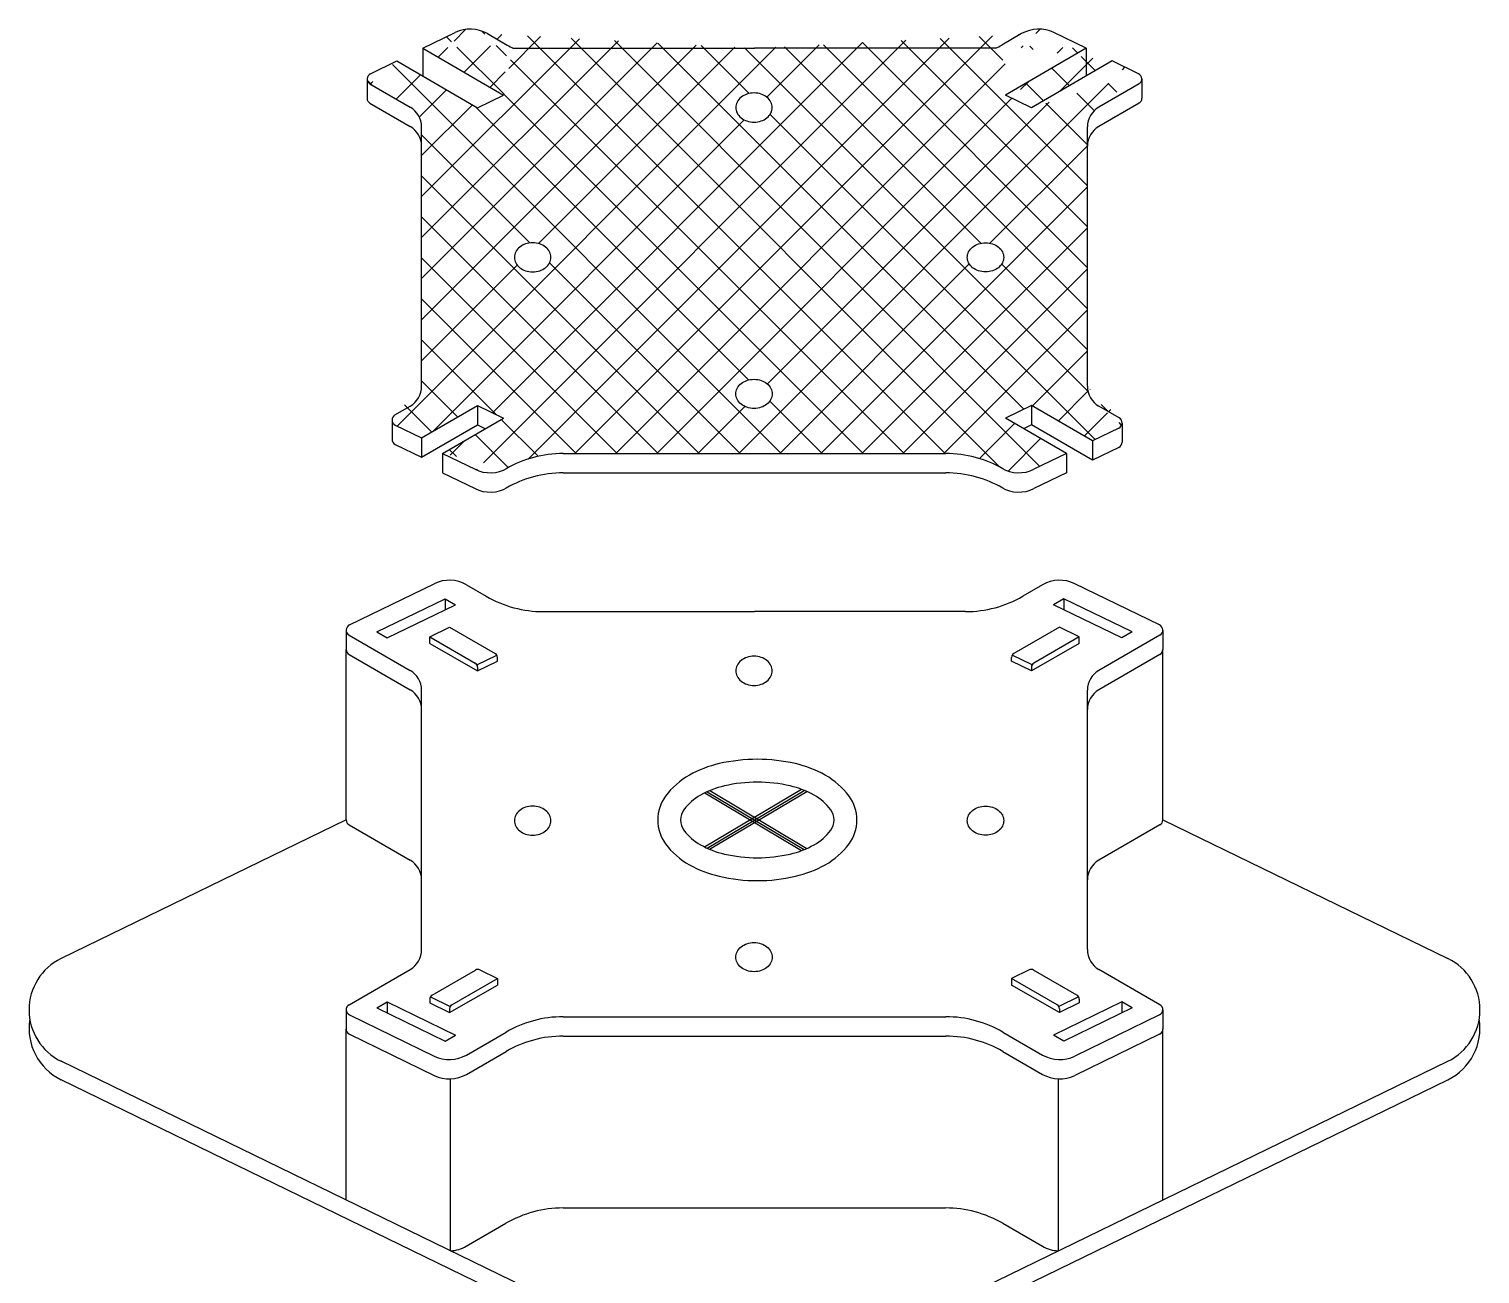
# Model space of a CAD drawing. Header units: millimetres. Extents: x 209 to 75467, y 6568 to 12199.
# Drawn here: x 62323.1 to 62603.3, y 10115.6 to 10356 of the extents above; entities that cross this region are included whole.
import ezdxf

# ---------------------------------------------------------------- set-up
doc = ezdxf.new("R2010")
doc.units = ezdxf.units.MM
doc.header["$MEASUREMENT"] = 0
doc.layers.add('LINE', color=3, linetype='CONTINUOUS')

msp = doc.modelspace()

# ---------------------------------------------------------------- hatches: boundary and pattern name
at = {"layer": 'LINE'}
h = msp.add_hatch(dxfattribs=at)
h.set_pattern_fill('ANSI37', color=8, scale=44.78241363840286, style=0)
h.set_pattern_definition([(45, (56938.53405343214, 9351.868054750246), (-3.958243545201949, 3.958243545201949), []), (135, (56938.53405343214, 9351.868054750246), (-3.95824354520195, -3.958243545201948), [])])
edge = h.paths.add_edge_path(flags=16)
edge.add_arc((62419.09056288943, 10311.8690062805), 2.269587736023823, 179.9999999959131, 207.3736278673565)
edge.add_arc((62419.69263624828, 10312.18073996907), 2.94757757520904, 207.3736278698832, 231.3401917444079)
edge.add_arc((62420.08381740595, 10312.66971641711), 3.573772963926048, 231.340191754199, 251.6663085111163)
edge.add_arc((62420.33872126423, 10313.43895685491), 4.384147462610501, 251.666308501879, 269.9999999990491)
edge.add_arc((62420.33872126408, 10313.43895685491), 4.38414746260969, 270.0000000009509, 288.333691498121)
edge.add_arc((62420.5936251222, 10312.66971641625), 3.573772963163437, 288.3336914955204, 308.6598082524505)
edge.add_arc((62420.98480627972, 10312.18073996907), 2.947577575207325, 308.6598082556141, 332.6263721301482)
edge.add_arc((62421.58687963857, 10311.8690062805), 2.269587736030941, 332.6263721326872, 360.000000004041)
edge.add_arc((62421.58687963794, 10311.86900628098), 2.269587736664107, 359.9999999920099, 387.3736278634315)
edge.add_arc((62420.98480628045, 10311.5572725924), 2.94757757462838, 27.3736278791514, 51.34019175368487)
edge.add_arc((62420.59362512134, 10311.06829614522), 3.573772963581745, 51.34019173514324, 71.66630849208256)
edge.add_arc((62420.33872126408, 10310.29905570672), 4.384147462612228, 71.6663085018865, 89.99999999904912)
edge.add_arc((62420.33872126423, 10310.29905570672), 4.384147462611509, 90.00000000095089, 108.3336914981135)
edge.add_arc((62420.08381740682, 10311.06829614437), 3.57377296434602, 108.3336915012808, 128.6598082582073)
edge.add_arc((62419.69263624755, 10311.55727259241), 2.947577574627521, 128.6598082463372, 152.62637212088)
edge.add_arc((62419.09056289007, 10311.86900628098), 2.269587736670621, 152.626372136653, 180.0000000079901)
edge = h.paths.add_edge_path(flags=16)
edge.add_arc((62461.85757974, 10285.52189733634), 2.269587736816902, 152.6263721207264, 179.9999999921476, ccw=False)
edge.add_arc((62462.45965309749, 10285.21016364912), 2.947577574161497, 128.6598082574033, 152.626372131917, ccw=False)
edge.add_arc((62462.85083425661, 10284.72118720036), 3.573772964350745, 108.3336915013823, 128.6598082582802, ccw=False)
edge.add_arc((62463.10573811401, 10283.95194676271), 4.384147462612228, 90.00000000095088, 108.33369149811361, ccw=False)
edge.add_arc((62463.10573811387, 10283.95194676266), 4.384147462656983, 71.66630850198322, 89.99999999914422, ccw=False)
edge.add_arc((62463.36064197129, 10284.72118720036), 3.57377296434602, 51.340191741792694, 71.66630849871922, ccw=False)
edge.add_arc((62463.75182313041, 10285.21016364915), 2.947577574133509, 27.37362786761662, 51.34019174217701, ccw=False)
edge.add_arc((62464.35389648788, 10285.52189733631), 2.269587736824773, 8.632980552647496e-09, 27.373627880051288, ccw=False)
edge.add_arc((62464.35389648788, 10285.52189733699), 2.269587736824178, 332.6263721199487, 359.99999999136696, ccw=False)
edge.add_arc((62463.7518231304, 10285.83363102415), 2.947577574139982, 308.65980825788927, 332.6263721324171, ccw=False)
edge.add_arc((62463.36064197215, 10286.3226074731), 3.573772963923207, 288.33369148890205, 308.6598082458375, ccw=False)
edge.add_arc((62463.10573811387, 10287.09184791095), 4.384147462657684, 270.00000000085583, 288.33369149801683, ccw=False)
edge.add_arc((62463.10573811401, 10287.09184791091), 4.384147462611509, 251.6663085018865, 269.9999999990491, ccw=False)
edge.add_arc((62462.85083425574, 10286.3226074731), 3.573772963925178, 231.3401917541808, 251.6663085111071, ccw=False)
edge.add_arc((62462.45965309749, 10285.83363102419), 2.947577574161916, 207.373627868083, 231.3401917426188, ccw=False)
edge.add_arc((62461.85757974001, 10285.52189733696), 2.269587736824314, 180.0000000078983, 207.3736278792299, ccw=False)
edge = h.paths.add_edge_path(flags=16)
edge.add_arc((62509.05514236331, 10311.86900628113), 2.269587736176618, 332.62637211680135, 359.9999999882444, ccw=False)
edge.add_arc((62508.45306900445, 10312.18073996835), 2.947577574742156, 308.65980826665816, 332.6263721411852, ccw=False)
edge.add_arc((62508.06188784693, 10312.66971641711), 3.573772963926048, 288.3336914888837, 308.65980824580106, ccw=False)
edge.add_arc((62507.80698398866, 10313.43895685491), 4.384147462610501, 270.00000000095093, 288.33369149812097, ccw=False)
edge.add_arc((62507.8069839888, 10313.43895685491), 4.38414746260969, 251.666308501879, 269.9999999990491, ccw=False)
edge.add_arc((62507.55208013053, 10312.66971641711), 3.573772963925178, 231.3401917541808, 251.6663085111071, ccw=False)
edge.add_arc((62507.16089897302, 10312.18073996835), 2.94757757474172, 207.3736278588148, 231.3401917333419, ccw=False)
edge.add_arc((62506.55882561416, 10311.86900628113), 2.269587736183797, 180.0000000118015, 207.373627883155, ccw=False)
edge.add_arc((62506.5588256148, 10311.86900628035), 2.269587736816902, 152.6263721207264, 179.9999999921476, ccw=False)
edge.add_arc((62507.16089897228, 10311.55727259313), 2.947577574161497, 128.6598082573812, 152.626372131917, ccw=False)
edge.add_arc((62507.5520801314, 10311.06829614437), 3.573772964343359, 108.33369150128999, 128.6598082582255, ccw=False)
edge.add_arc((62507.8069839888, 10310.29905570672), 4.384147462612228, 90.00000000095088, 108.33369149811361, ccw=False)
edge.add_arc((62507.80698398866, 10310.29905570672), 4.384147462611509, 71.66630850188648, 89.99999999904912, ccw=False)
edge.add_arc((62508.06188784607, 10311.06829614437), 3.57377296434602, 51.340191741792694, 71.66630849871922, ccw=False)
edge.add_arc((62508.45306900518, 10311.55727259313), 2.947577574161916, 27.373627868083076, 51.3401917426188, ccw=False)
edge.add_arc((62509.05514236266, 10311.86900628035), 2.269587736823477, 7.85240672485088e-09, 27.373627879189087, ccw=False)
edge = h.paths.add_edge_path(flags=16)
edge.add_arc((62461.85757973613, 10340.79236240113), 2.269587736664107, 179.9999999920098, 207.3736278634314)
edge.add_arc((62462.45965309361, 10341.1040960897), 2.94757757462838, 207.3736278791514, 231.3401917536849)
edge.add_arc((62462.85083425273, 10341.59307253689), 3.573772963584586, 231.3401917351797, 251.6663084920917)
edge.add_arc((62463.10573810998, 10342.36231297539), 4.384147462610501, 251.666308501879, 269.9999999990491)
edge.add_arc((62463.10573810984, 10342.36231297539), 4.384147462611509, 270.0000000009509, 288.333691498121)
edge.add_arc((62463.36064196724, 10341.59307253774), 3.573772964344294, 288.3336915012899, 308.6598082582073)
edge.add_arc((62463.75182312651, 10341.1040960897), 2.947577574627521, 308.6598082463372, 332.62637212088)
edge.add_arc((62464.353896484, 10340.79236240113), 2.269587736664996, 332.6263721365278, 360.0000000079442)
edge.add_arc((62464.35389648463, 10340.79236240161), 2.269587736031099, 359.999999995959, 387.3736278673128)
edge.add_arc((62463.75182312579, 10340.48062871303), 2.947577575203415, 27.37362786997958, 51.34019174451838)
edge.add_arc((62463.36064196811, 10339.991652265), 3.573772963923207, 51.34019175416254, 71.66630851109794)
edge.add_arc((62463.10573810984, 10339.22241182719), 4.384147462610501, 71.66630850187903, 89.99999999904912)
edge.add_arc((62463.10573810998, 10339.22241182719), 4.384147462611509, 90.00000000095089, 108.333691498121)
edge.add_arc((62462.85083425186, 10339.99165226585), 3.573772963163437, 108.3336914955204, 128.6598082524505)
edge.add_arc((62462.45965309434, 10340.48062871304), 2.94757757520278, 128.6598082555037, 152.6263721300518)
edge.add_arc((62461.85757973549, 10340.79236240161), 2.269587736030941, 152.6263721326872, 180.000000004041)
edge = h.paths.add_edge_path()
edge.add_line((62416.51430369169, 10352.22645452854), (62463.19073890492, 10352.22645452854))
edge.add_line((62411.60399250624, 10355.06142401341), (62415.44304024335, 10352.84494876911))
edge.add_line((62399.11484016571, 10352.22645452854), (62405.39754256017, 10355.28174922385))
edge.add_arc((62408.29329264071, 10349.32712363812), 6.621399730820996, 60.00000000144248, 115.9337766498471)
edge.add_line((62399.11484016571, 10352.22645452854), (62414.73210530479, 10343.20982229666))
edge.add_arc((62426.47870646138, 10371.95928335394), 22.07133243606999, 240.0000000014425, 243.3863986230467)
edge.add_line((62509.7900956745, 10352.22645452854), (62463.19073890087, 10352.22645452854))
edge.add_arc((62518.08818518122, 10349.32712363718), 6.621399730820996, 64.06622335015292, 119.9999999985575)
edge.add_line((62514.77748531599, 10355.06142401248), (62510.93843757889, 10352.84494876818))
edge.add_line((62527.26663765435, 10352.22645452854), (62520.98393526177, 10355.28174922292))
edge.add_line((62527.26663765435, 10352.22645452854), (62511.64937251527, 10343.20982229666))
edge.add_line((62516.67116509781, 10340.76771135895), (62511.64937251527, 10343.20982229666))
edge.add_arc((62499.90277136087, 10371.95928335332), 22.07133243606999, 296.6136013830121, 299.9999999985575)
edge.add_line((62532.28843023691, 10349.78434359083), (62516.67116509781, 10340.76771135895))
edge.add_line((62537.38303872105, 10347.30682208842), (62532.28843023691, 10349.78434359083))
edge.add_line((62537.45219701871, 10345.35866776158), (62529.68137045112, 10340.87217895084))
edge.add_arc((62536.90041370783, 10346.31438449075), 1.103566621803499, 299.9999999985575, 424.0662233501529)
edge.add_arc((62531.88850369491, 10337.04931203387), 4.414266487213997, 119.9999999985575, 180)
edge.add_line((62527.47423720763, 10286.98013608611), (62527.47423720763, 10337.04931203387))
edge.add_line((62533.62933010019, 10280.87791360312), (62529.68137045112, 10283.15726916914))
edge.add_arc((62531.88850369491, 10286.98013608611), 4.414266487213997, 180, 240.0000000014425)
edge.add_arc((62533.07754678901, 10279.92219687365), 1.103566621803499, 295.9337766498471, 420.0000000014425)
edge.add_line((62533.5601717957, 10278.92975927628), (62528.46556331124, 10276.45223777356))
edge.add_line((62528.46556331124, 10276.45223777356), (62516.67116509441, 10283.26173675917))
edge.add_line((62516.67116509441, 10283.26173675917), (62511.64937251185, 10280.81962582146))
edge.add_line((62523.44377073056, 10274.01012683492), (62511.64937251185, 10280.81962582146))
edge.add_line((62523.44377072901, 10274.01012683585), (62517.16106833611, 10270.95483214147))
edge.add_arc((62514.26531825587, 10276.90945772752), 6.621399730820996, 240.0000000014425, 295.9337766498471)
edge.add_arc((62500.13031151269, 10251.93879439886), 22.07133243606999, 60.00000000144248, 90)
edge.add_line((62426.25116631079, 10274.01012683492), (62500.13031151269, 10274.01012683492))
edge.add_arc((62426.25116631079, 10251.93879439886), 22.07133243606999, 90, 119.9999999985575)
edge.add_arc((62412.11615956078, 10276.90945772752), 6.621399730820996, 244.0662233501529, 299.9999999985575)
edge.add_line((62402.93770708951, 10274.01012683492), (62409.22040948055, 10270.95483214147))
edge.add_line((62402.93770708951, 10274.01012683492), (62414.73210530821, 10280.81962582146))
edge.add_line((62409.71031272598, 10283.26173675917), (62414.73210530821, 10280.81962582146))
edge.add_line((62398.90724061616, 10277.02458016841), (62409.71031272598, 10283.26173675917))
edge.add_line((62393.81263212983, 10279.50210167175), (62398.90724061616, 10277.02458016841))
edge.add_line((62393.74347383219, 10281.45025599859), (62396.70010737237, 10283.15726916914))
edge.add_arc((62394.49297412888, 10286.98013608611), 4.414266487213924, 299.9999999985575, 360)
edge.add_arc((62394.29525714305, 10280.49453926943), 1.103566621803499, 119.9999999985575, 244.0662233501529)
edge.add_line((62398.90724061616, 10286.98013608611), (62398.90724061616, 10337.04931203387))
edge.add_arc((62394.49297412888, 10337.04931203387), 4.414266487213997, 0, 60.00000000144248)
edge.add_line((62388.92928080323, 10345.35866776251), (62396.70010737237, 10340.87217895084))
edge.add_line((62388.99843910088, 10347.30682208935), (62394.09304758348, 10349.78434359083))
edge.add_arc((62389.48106411441, 10346.31438449168), 1.103566621803499, 115.9337766498471, 240.0000000014425)
edge.add_line((62394.09304758348, 10349.78434359083), (62409.71031272256, 10340.76771135895))
edge.add_line((62409.71031272256, 10340.76771135895), (62414.73210530479, 10343.20982229666))

# ---------------------------------------------------------------- linework, layer by layer
at = {"layer": 'LINE', "color": 7}
for p, q in [((62399.11484016571, 10352.22645452854), (62405.39754256017, 10355.28174922385)), ((62411.60399250624, 10355.06142401341), (62415.44304024335, 10352.84494876911)), ((62514.77748531599, 10355.06142401248), (62510.93843757889, 10352.84494876818)), ((62527.26663765435, 10352.22645452854), (62520.98393526177, 10355.28174922292)), ((62399.11484016571, 10352.22645452854), (62399.11484016571, 10346.88501029169)), ((62399.11484016571, 10352.22645452854), (62414.73210530479, 10343.20982229666)), ((62509.7900956745, 10352.22645452854), (62463.19073890087, 10352.22645452854)), ((62527.26663765435, 10352.22645452854), (62511.64937251527, 10343.20982229666)), ((62527.26663765435, 10352.22645452854), (62527.26663765435, 10346.88501029169)), ((62388.99843910088, 10347.30682208935), (62394.09304758348, 10349.78434359083)), ((62394.09304758348, 10349.78434359083), (62409.71031272256, 10340.76771135895)), ((62532.28843023691, 10349.78434359083), (62516.67116509781, 10340.76771135895)), ((62537.38303872105, 10347.30682208842), (62532.28843023691, 10349.78434359083)), ((62388.37749749236, 10346.31438449168), (62388.37749749236, 10342.58029773508)), ((62538.00398032957, 10346.31438449075), (62538.00398032957, 10342.58029773415)), ((62388.92928080323, 10345.35866776251), (62396.70010737237, 10340.87217895084)), ((62409.71031272256, 10340.76771135895), (62414.73210530479, 10343.20982229666)), ((62516.67116509781, 10340.76771135895), (62511.64937251527, 10343.20982229666)), ((62537.45219701871, 10345.35866776158), (62529.68137045112, 10340.87217895084)), ((62388.92928080323, 10341.62458100592), (62396.70010737237, 10337.13809219456)), ((62388.92928080323, 10341.62458100592), (62396.70010737237, 10337.13809219456)), ((62537.45219701871, 10341.62458100499), (62529.68137045112, 10337.13809219456)), ((62537.45219701871, 10341.62458100499), (62529.68137045112, 10337.13809219456)), ((62398.90724061616, 10286.98013608611), (62398.90724061616, 10337.04931203387)), ((62398.90724061616, 10286.98013608611), (62398.90724061616, 10337.04931203387)), ((62527.47423720763, 10286.98013608611), (62527.47423720763, 10337.04931203387)), ((62527.47423720763, 10286.98013608611), (62527.47423720763, 10337.04931203387)), ((62398.90724061616, 10286.98013608611), (62398.90724061616, 10333.31522527759)), ((62527.47423720763, 10286.98013608611), (62527.47423720763, 10333.31522527759)), ((62393.74347383219, 10281.45025599859), (62396.70010737237, 10283.15726916914)), ((62398.90724061616, 10277.02458016841), (62409.71031272598, 10283.26173675917)), ((62409.71031272598, 10283.26173675917), (62409.71031272598, 10279.52765000257)), ((62409.71031272598, 10283.26173675917), (62414.73210530821, 10280.81962582146)), ((62516.67116509441, 10283.26173675917), (62511.64937251185, 10280.81962582146)), ((62516.67116509441, 10283.26173675917), (62516.67116509441, 10279.52765000257)), ((62528.46556331124, 10276.45223777356), (62516.67116509441, 10283.26173675917)), ((62533.62933010019, 10280.87791360312), (62529.68137045112, 10283.15726916914)), ((62393.19238522586, 10280.4553879849), (62393.19238522586, 10276.72130122861)), ((62393.81263212983, 10279.50210167175), (62398.90724061616, 10277.02458016841)), ((62398.90724061616, 10273.29049341182), (62409.71031272598, 10279.52765000257)), ((62402.93770708951, 10274.01012683492), (62414.73210530821, 10280.81962582146)), ((62409.71031272598, 10279.52765000257), (62411.22148002715, 10278.79276537044)), ((62523.44377073056, 10274.01012683492), (62511.64937251185, 10280.81962582146)), ((62516.67116509441, 10279.52765000257), (62515.15999779291, 10278.79276537044)), ((62528.4655633128, 10272.71815101634), (62516.67116509441, 10279.52765000257)), ((62533.5601717957, 10278.92975927628), (62528.46556331124, 10276.45223777356)), ((62534.1804187065, 10279.88304558942), (62534.1804187065, 10276.14895883283)), ((62393.81263212983, 10275.76801491547), (62398.90724061616, 10273.29049341182)), ((62398.90724061616, 10277.02458016841), (62398.90724061616, 10273.29049341182)), ((62528.4655633128, 10276.45223777263), (62528.4655633128, 10272.71815101634)), ((62402.93770708951, 10274.01012683492), (62402.93770708951, 10270.27604007832)), ((62402.93770708951, 10274.01012683492), (62409.22040948055, 10270.95483214147)), ((62426.25116631079, 10274.01012683492), (62500.13031151269, 10274.01012683492)), ((62523.44377072901, 10274.01012683585), (62517.16106833611, 10270.95483214147)), ((62523.44377073056, 10274.01012683492), (62523.44377073056, 10270.27604007832)), ((62533.5601717957, 10275.19567251969), (62528.4655633128, 10272.7181510179)), ((62402.93770708951, 10270.27604007832), (62409.22040948055, 10267.22074538519)), ((62426.25116631079, 10270.27604007832), (62500.13031151269, 10270.27604007832)), ((62426.25116631079, 10270.27604007832), (62500.13031151269, 10270.27604007832)), ((62523.44377073056, 10270.27604008019), (62517.16106833611, 10267.22074538519))]:
    msp.add_line(p, q, dxfattribs=at)
at = {"layer": 'LINE', "color": 8}
for p, q in [((62384.94803203332, 10240.90395272293), (62401.34713549291, 10248.87887985743)), ((62407.55358543868, 10248.65855464699), (62411.39263317578, 10246.44207940269)), ((62518.8278923848, 10248.65855464699), (62514.9888446477, 10246.44207940269)), ((62541.43344579016, 10240.90395272293), (62525.03434233057, 10248.87887985743)), ((62390.22575846098, 10239.55739282028), (62403.42732092335, 10245.97734735987)), ((62392.24332606792, 10238.39254961957), (62405.4448885303, 10244.81250415916)), ((62403.42732092335, 10245.97734735987), (62403.42732092335, 10243.83135572653)), ((62403.42732092335, 10245.97734735987), (62405.4448885303, 10244.81250415916)), ((62522.95415689673, 10245.97734735987), (62520.93658928976, 10244.81250415916)), ((62534.13815175214, 10238.39254961957), (62520.93658928976, 10244.81250415916)), ((62522.95415689673, 10245.97734735987), (62522.95415689673, 10243.83135572653)), ((62536.1557193591, 10239.55739282028), (62522.95415689673, 10245.97734735987)), ((62422.42829939381, 10243.48508155147), (62463.19073890492, 10243.48508155147)), ((62503.95317841166, 10243.48508155147), (62463.19073890087, 10243.48508155147)), ((62384.32709042511, 10239.91151512526), (62384.32709042511, 10236.17742836866)), ((62390.22575846098, 10239.55739282028), (62392.24332606792, 10238.39254961957)), ((62400.48068969634, 10238.61878324598), (62404.31438837417, 10240.48312099389)), ((62404.31438837417, 10240.48312099389), (62413.10258475163, 10235.40925344967)), ((62522.06708944589, 10240.48312099389), (62513.27889306874, 10235.40925344967)), ((62525.90078812372, 10238.61878324598), (62522.06708944589, 10240.48312099389)), ((62536.1557193591, 10239.55739282028), (62534.13815175214, 10238.39254961957)), ((62542.05438739869, 10239.91151512526), (62542.05438739869, 10236.17742836866)), ((62384.87887373597, 10238.95579839609), (62396.70010737237, 10232.13080597377)), ((62400.48068969634, 10237.35506372017), (62400.48068969634, 10238.61878324598)), ((62400.48068969634, 10238.61878324598), (62409.2688860738, 10233.54491570176)), ((62400.48068969634, 10237.35506372017), (62409.71031272256, 10232.02633838157)), ((62525.90078812372, 10237.35506372017), (62516.67116509781, 10232.02633838157)), ((62525.90078812372, 10238.61878324598), (62517.11259174626, 10233.54491570176)), ((62525.90078812372, 10237.35506372017), (62525.90078812372, 10238.61878324598)), ((62541.50260408781, 10238.95579839609), (62529.68137045112, 10232.13080597377)), ((62384.32709042511, 10203.21947455176), (62384.32709042511, 10236.17742836866)), ((62384.87887373597, 10235.2217116395), (62396.70010737237, 10228.39671921748)), ((62384.87887373597, 10235.2217116395), (62396.70010737237, 10228.39671921748)), ((62409.58713008712, 10233.23015386785), (62413.42082876463, 10235.09449161576)), ((62409.71031272256, 10232.02633838157), (62413.54401140008, 10233.89067612948)), ((62413.54401140008, 10233.89067612948), (62413.54401140008, 10234.64468006622)), ((62512.83746641998, 10233.89067612948), (62512.83746641998, 10234.64468006622)), ((62516.67116509781, 10232.02633838157), (62512.83746641998, 10233.89067612948)), ((62516.79434773326, 10233.23015386785), (62512.96064905543, 10235.09449161576)), ((62541.50260408781, 10235.2217116395), (62529.68137045112, 10228.39671921748)), ((62541.50260408781, 10235.2217116395), (62529.68137045112, 10228.39671921748)), ((62542.05438739869, 10203.21947455176), (62542.05438739869, 10236.17742836866)), ((62409.71031272256, 10232.7803423183), (62409.71031272256, 10232.02633838157)), ((62516.67116509781, 10232.7803423183), (62516.67116509781, 10232.02633838157)), ((62398.90724061616, 10178.23876310903), (62398.90724061616, 10228.3079390568)), ((62527.47423720763, 10178.23876310903), (62527.47423720763, 10228.3079390568)), ((62398.90724061616, 10178.23876310903), (62398.90724061616, 10224.57385230052)), ((62398.90724061616, 10178.23876310903), (62398.90724061616, 10224.57385230052)), ((62527.47423720763, 10178.23876310903), (62527.47423720763, 10224.57385230052)), ((62527.47423720763, 10178.23876310903), (62527.47423720763, 10224.57385230052)), ((62453.54783700779, 10198.05722583383), (62472.26616542383, 10209.17923498576)), ((62453.56789212643, 10208.47756003048), (62472.28870090905, 10197.35407710001)), ((62454.02813840564, 10197.82914023151), (62472.78760824632, 10208.97559469118)), ((62454.04890043382, 10208.70522560322), (62472.80932107785, 10197.55820619675)), ((62454.52560211811, 10197.61125208984), (62473.29032702309, 10208.76082899036)), ((62454.54711753626, 10208.92266609724), (62473.3112736363, 10197.77342716716)), ((62384.32709042511, 10203.28161225486), (62329.29085980386, 10176.51734864823)), ((62542.05438739869, 10203.28161214466), (62597.09061801278, 10176.51734848277)), ((62384.87887373597, 10202.3258955198), (62396.70010737237, 10195.50090309747)), ((62541.50260408781, 10202.3258955198), (62529.68137045112, 10195.50090309747)), ((62384.87887373597, 10167.59090376974), (62396.70010737237, 10174.41589619207)), ((62400.92211634852, 10169.44649623787), (62409.30434844394, 10174.28598019468)), ((62404.75581502635, 10167.58215848996), (62413.5440114035, 10172.65602603418)), ((62410.13187510334, 10174.3153568893), (62413.5440114035, 10172.65602603418)), ((62413.5440114035, 10172.65602603418), (62413.5440114035, 10171.39230650868)), ((62516.24960272014, 10174.3153568893), (62512.83746641998, 10172.65602603418)), ((62512.83746641998, 10172.65602603418), (62512.83746641998, 10171.39230650868)), ((62521.62566279744, 10167.58215848996), (62512.83746641998, 10172.65602603418)), ((62525.45936147496, 10169.44649623787), (62517.07712937954, 10174.28598019468)), ((62541.50260408781, 10167.59090376974), (62529.68137045112, 10174.41589619207)), ((62404.31438837759, 10166.06358117008), (62413.5440114035, 10171.39230650868)), ((62522.06708944589, 10166.06358117008), (62512.83746641998, 10171.39230650868)), ((62384.32778512966, 10166.59603575604), (62384.32778512966, 10162.86194899976)), ((62390.22575846438, 10166.98930934338), (62392.24332607134, 10168.1541525444)), ((62390.22575846438, 10166.98930934338), (62403.42732092676, 10160.56935480379)), ((62392.24332607134, 10168.1541525444), (62405.44488853372, 10161.73419800481)), ((62392.24332607134, 10168.1541525444), (62392.24332607134, 10166.00816091106)), ((62400.48068969976, 10168.68192285442), (62400.48068969976, 10167.92791891799)), ((62400.48068969976, 10167.92791891799), (62404.31438837759, 10166.06358117008)), ((62400.60387233521, 10169.13173440397), (62404.43757101304, 10167.26739665605)), ((62404.31438837759, 10166.8175851065), (62404.31438837759, 10166.06358117008)), ((62534.13815175214, 10168.1541525444), (62520.93658928976, 10161.73419800481)), ((62525.77760548827, 10169.13173440397), (62521.94390681076, 10167.26739665605)), ((62525.90078812372, 10167.92791891799), (62522.06708944589, 10166.06358117008)), ((62522.06708944589, 10166.8175851065), (62522.06708944589, 10166.06358117008)), ((62536.1557193591, 10166.98930934338), (62522.95415689673, 10160.56935480379)), ((62525.90078812372, 10168.68192285442), (62525.90078812372, 10167.92791891799)), ((62536.1557193591, 10166.98930934338), (62534.13815175214, 10168.1541525444)), ((62534.13815175214, 10168.1541525444), (62534.13815175214, 10166.00816091106)), ((62542.05369269382, 10166.59603575604), (62542.05369269382, 10162.86194899976)), ((62384.94803203332, 10165.6427494429), (62401.34713549291, 10157.6678223084)), ((62426.25116631079, 10165.26875385785), (62500.13031151269, 10165.26875385785)), ((62541.43344578333, 10165.6427494429), (62525.03434232374, 10157.6678223084)), ((62384.32778512966, 10129.90399518255), (62384.32778512966, 10162.86194899976)), ((62384.94803203332, 10161.90866268631), (62401.34713549291, 10153.93373555181)), ((62384.94803203332, 10161.90866268631), (62401.34713549291, 10153.93373555181)), ((62403.42732092676, 10160.56935480379), (62405.44488853372, 10161.73419800481)), ((62407.55358543868, 10157.88814751853), (62415.21550009276, 10162.31175600663)), ((62426.25116631079, 10161.53466710125), (62500.13031151269, 10161.53466710125)), ((62426.25116631079, 10161.53466710125), (62500.13031151269, 10161.53466710125)), ((62511.16597773072, 10162.31175600663), (62518.82789237797, 10157.88814751853)), ((62522.95415689673, 10160.56935480379), (62520.93658928976, 10161.73419800481)), ((62541.43344578333, 10161.90866268631), (62525.03434232374, 10153.93373555181)), ((62541.43344578333, 10161.90866268631), (62525.03434232374, 10153.93373555181)), ((62542.053692687, 10129.90399518255), (62542.053692687, 10162.86194899976)), ((62407.55358543868, 10154.15406076225), (62415.21550009276, 10158.57766925034)), ((62407.55358543868, 10154.15406076225), (62415.21550009276, 10158.57766925034)), ((62511.16597773072, 10158.57766925034), (62518.82789237797, 10154.15406076225)), ((62511.16597773072, 10158.57766925034), (62518.82789237797, 10154.15406076225)), ((62458.3644887746, 10093.89975151717), (62329.29085980386, 10156.66859669039)), ((62468.01698903211, 10093.89975151221), (62597.09061801278, 10156.66859652493)), ((62458.3644887746, 10090.33762494431), (62329.29085980386, 10153.10647011753)), ((62404.50885332469, 10120.08988865235), (62404.50885332469, 10153.27230524663)), ((62468.01698903211, 10090.33762493934), (62597.09061801278, 10153.10646995175)), ((62521.87262449227, 10120.08988865235), (62521.87262449227, 10153.27230524663)), ((62426.22010626613, 10128.35342611887), (62500.09925146804, 10128.35342611887)), ((62407.52252539403, 10120.97281977987), (62415.18444004811, 10125.39642826797)), ((62511.13491768607, 10125.39642826797), (62518.79683233332, 10120.97281977987))]:
    msp.add_line(p, q, dxfattribs=at)
at = {"layer": 'LINE', "color": 7}
msp.add_lwpolyline([(62416.51430369169, 10352.22645452854), (62463.19073890492, 10352.22645452854)], dxfattribs=at)
for points in [[(62459.58799199946, 10340.79236240145, 0.1200112168693193), (62459.84212429263, 10339.74882617766, 0.1049567332455147), (62460.61831598077, 10338.80242469801, 0.08892268746664486), (62461.72670150052, 10338.20070186866, 0.08016689801161157), (62463.10573810991, 10337.97816551278, 0.08016689801162596), (62464.4847747193, 10338.20070186866, 0.08892268746669289), (62465.59316023935, 10338.80242469801, 0.1049567332455843), (62466.3693519275, 10339.74882617766, 0.1200112168691872), (62466.62348422066, 10340.79236240145, 0.1200112168692323), (62466.3693519275, 10341.83589862492, 0.1049567332455002), (62465.59316023935, 10342.78230010488, 0.08892268746674444), (62464.4847747193, 10343.38402293392, 0.08016689801161016), (62463.10573810991, 10343.6065592898, 0.08016689801162596), (62461.72670150052, 10343.38402293392, 0.08892268746669282), (62460.61831598077, 10342.78230010488, 0.1049567332455699), (62459.84212429263, 10341.83589862492, 0.1200112168691001)], [(62416.8209751534, 10311.86900628066, 0.1200112168693193), (62417.07510744657, 10310.82547005719, 0.1049567332455147), (62417.85129913471, 10309.87906857722, 0.08892268746664486), (62418.95968465476, 10309.27734574818, 0.08016689801161157), (62420.33872126415, 10309.0548093923, 0.08016689801162596), (62421.71775787354, 10309.27734574818, 0.08892268746669289), (62422.82614339329, 10309.87906857722, 0.1049567332455843), (62423.60233508144, 10310.82547005719, 0.1200112168691872), (62423.8564673746, 10311.86900628066, 0.1200112168692323), (62423.60233508144, 10312.91254250444, 0.1049567332455002), (62422.82614339329, 10313.8589439841, 0.08892268746674444), (62421.71775787354, 10314.46066681345, 0.08016689801161016), (62420.33872126415, 10314.68320316933, 0.08016689801162596), (62418.95968465476, 10314.46066681345, 0.08892268746669282), (62417.85129913471, 10313.8589439841, 0.1049567332455699), (62417.07510744657, 10312.91254250444, 0.1200112168691001)], [(62511.32473009948, 10311.86900628066, -0.1200112168693193), (62511.07059780601, 10310.82547005719, -0.1049567332455147), (62510.29440611818, 10309.87906857722, -0.08892268746664486), (62509.18602059812, 10309.27734574818, -0.08016689801161157), (62507.80698398873, 10309.0548093923, -0.08016689801162596), (62506.42794737934, 10309.27734574818, -0.08892268746669289), (62505.31956185929, 10309.87906857722, -0.1049567332455843), (62504.54337017145, 10310.82547005719, -0.1200112168691872), (62504.28923787798, 10311.86900628066, -0.1200112168692323), (62504.54337017145, 10312.91254250444, -0.1049567332455002), (62505.31956185929, 10313.8589439841, -0.08892268746674444), (62506.42794737934, 10314.46066681345, -0.08016689801161016), (62507.80698398873, 10314.68320316933, -0.08016689801162596), (62509.18602059812, 10314.46066681345, -0.08892268746669282), (62510.29440611818, 10313.8589439841, -0.1049567332455699), (62511.07059780601, 10312.91254250444, -0.1200112168691001)], [(62459.58799200319, 10285.52189733665, -0.1200112168693193), (62459.84212429666, 10286.56543356043, -0.1049567332455147), (62460.61831598449, 10287.51183504009, -0.08892268746664486), (62461.72670150455, 10288.11355786944, -0.08016689801161157), (62463.10573811394, 10288.33609422532, -0.08016689801162596), (62464.48477472334, 10288.11355786944, -0.08892268746669289), (62465.5931602434, 10287.51183504009, -0.1049567332455843), (62466.36935193122, 10286.56543356043, -0.1200112168691872), (62466.62348422471, 10285.52189733665, -0.1200112168692323), (62466.36935193122, 10284.47836111287, -0.1049567332455002), (62465.5931602434, 10283.53195963322, -0.08892268746674444), (62464.48477472334, 10282.93023680417, -0.08016689801161016), (62463.10573811394, 10282.70770044829, -0.08016689801162596), (62461.72670150455, 10282.93023680417, -0.08892268746669282), (62460.61831598449, 10283.53195963322, -0.1049567332455699), (62459.84212429666, 10284.47836111287, -0.1200112168691001)]]:
    msp.add_lwpolyline(points, format="xyb", close=True, dxfattribs=at)
at = {"layer": 'LINE', "color": 8}
for points in [[(62459.58799200102, 10232.05098942437, 0.1200112168693193), (62459.84212429449, 10231.00745320059, 0.1049567332455147), (62460.61831598233, 10230.06105172063, 0.08892268746664486), (62461.72670150238, 10229.45932889158, 0.08016689801161157), (62463.10573811177, 10229.2367925357, 0.08016689801162596), (62464.48477472116, 10229.45932889158, 0.08892268746669289), (62465.59316024122, 10230.06105172063, 0.1049567332455843), (62466.36935192905, 10231.00745320059, 0.1200112168691872), (62466.62348422252, 10232.05098942437, 0.1200112168692323), (62466.36935192905, 10233.09452564784, 0.1049567332455002), (62465.59316024122, 10234.04092712781, 0.08892268746674444), (62464.48477472116, 10234.64264995685, 0.08016689801161016), (62463.10573811177, 10234.86518631273, 0.08016689801162596), (62461.72670150238, 10234.64264995685, 0.08892268746669282), (62460.61831598233, 10234.04092712781, 0.1049567332455699), (62459.84212429449, 10233.09452564784, 0.1200112168691001)], [(62444.49014749099, 10203.26245204781, 0.1610350930550747), (62446.0151018997, 10198.6503864302, 0.1062104805024057), (62450.61112362363, 10194.61520353971, 0.07056249511668385), (62456.38190768659, 10192.39024764597, 0.05683628996643074), (62463.73135306283, 10191.55210973868, 0.05683628996649891), (62471.08079843906, 10192.39024764597, 0.07056249511659542), (62476.85158250201, 10194.61520353971, 0.1062104805023553), (62481.44760422595, 10198.6503864302, 0.1610350930553859), (62482.97255863466, 10203.26245204781, 0.1610350930549835), (62481.44760422595, 10207.87451766543, 0.1062104805027307), (62476.85158250201, 10211.90970055591, 0.0705624951161667), (62471.08079843906, 10214.13465644965, 0.05683628996667479), (62463.73135306283, 10214.97279435694, 0.05683628996644538), (62456.38190768659, 10214.13465644965, 0.07056249511670877), (62450.61112362363, 10211.90970055591, 0.1062104805021731), (62446.0151018997, 10207.87451766543, 0.1610350930556292)], [(62448.90441397826, 10203.26245204781, 0.1610350930550126), (62449.55930241353, 10201.28181025342, 0.1062104805025496), (62452.76176639304, 10198.47013340909, 0.07056249511659911), (62457.37579632054, 10196.69117010558, 0.05683628996644303), (62463.73135306283, 10195.96637622565, 0.05683628996646771), (62470.0869098048, 10196.69117010558, 0.07056249511664031), (62474.7009397326, 10198.47013340909, 0.1062104805024423), (62477.90340371213, 10201.28181025342, 0.1610350930552567), (62478.5582921474, 10203.26245204781, 0.1610350930549806), (62477.90340371213, 10205.2430938422, 0.1062104805028038), (62474.7009397326, 10208.05477068623, 0.07056249511599176), (62470.0869098048, 10209.83373399004, 0.0568362899667629), (62463.73135306283, 10210.55852786967, 0.05683628996642275), (62457.37579632054, 10209.83373399004, 0.0705624951167568), (62452.76176639274, 10208.05477068623, 0.1062104805022292), (62449.55930241353, 10205.2430938422, 0.1610350930554749)], [(62416.82097515494, 10203.12763330359, 0.1200112168693193), (62417.07510744843, 10202.08409707981, 0.1049567332455147), (62417.85129913625, 10201.13769560015, 0.08892268746664486), (62418.95968465631, 10200.53597277111, 0.08016689801161157), (62420.33872126571, 10200.31343641523, 0.08016689801162596), (62421.7177578751, 10200.53597277111, 0.08892268746669289), (62422.82614339516, 10201.13769560015, 0.1049567332455843), (62423.6023350833, 10202.08409707981, 0.1200112168691872), (62423.85646737646, 10203.12763330359, 0.1200112168692323), (62423.6023350833, 10204.17116952737, 0.1049567332455002), (62422.82614339516, 10205.11757100702, 0.08892268746674444), (62421.7177578751, 10205.71929383638, 0.08016689801161016), (62420.33872126571, 10205.94183019226, 0.08016689801162596), (62418.95968465631, 10205.71929383638, 0.08892268746669282), (62417.85129913625, 10205.11757100702, 0.1049567332455699), (62417.07510744843, 10204.17116952737, 0.1200112168691001)], [(62511.32473010104, 10203.12763330359, -0.1200112168693193), (62511.07059780788, 10202.08409707981, -0.1049567332455147), (62510.29440611973, 10201.13769560015, -0.08892268746664486), (62509.18602059998, 10200.53597277111, -0.08016689801161157), (62507.80698399059, 10200.31343641523, -0.08016689801162596), (62506.42794738121, 10200.53597277111, -0.08892268746669289), (62505.31956186115, 10201.13769560015, -0.1049567332455843), (62504.54337017301, 10202.08409707981, -0.1200112168691872), (62504.28923787984, 10203.12763330359, -0.1200112168692323), (62504.54337017301, 10204.17116952737, -0.1049567332455002), (62505.31956186115, 10205.11757100702, -0.08892268746674444), (62506.42794738121, 10205.71929383638, -0.08016689801161016), (62507.80698399059, 10205.94183019226, -0.08016689801162596), (62509.18602059998, 10205.71929383638, -0.08892268746669282), (62510.29440611973, 10205.11757100702, -0.1049567332455699), (62511.07059780788, 10204.17116952737, -0.1200112168691001)], [(62459.58799200505, 10176.78052435958, -0.1200112168693193), (62459.84212429821, 10177.82406058336, -0.1049567332455147), (62460.61831598636, 10178.77046206301, -0.08892268746664486), (62461.72670150641, 10179.37218489237, -0.08016689801161157), (62463.1057381155, 10179.59472124825, -0.08016689801162596), (62464.48477472489, 10179.37218489237, -0.08892268746669289), (62465.59316024494, 10178.77046206301, -0.1049567332455843), (62466.36935193308, 10177.82406058336, -0.1200112168691872), (62466.62348422625, 10176.78052435958, -0.1200112168692323), (62466.36935193308, 10175.7369881358, -0.1049567332455002), (62465.59316024494, 10174.79058665614, -0.08892268746674444), (62464.48477472489, 10174.18886382679, -0.08016689801161016), (62463.1057381155, 10173.96632747122, -0.08016689801162596), (62461.72670150641, 10174.18886382679, -0.08892268746669282), (62460.61831598636, 10174.79058665614, -0.1049567332455699), (62459.84212429821, 10175.7369881358, -0.1200112168691001)]]:
    msp.add_lwpolyline(points, format="xyb", close=True, dxfattribs=at)
at = {"layer": 'LINE', "color": 7}
for centre, radius, start, end in [((62408.29329264071, 10349.32712363812), 6.621399730820996, 60.00000000144248, 115.9337766498471), ((62518.08818518122, 10349.32712363718), 6.621399730820996, 64.06622335015292, 119.9999999985575), ((62426.47870646138, 10371.95928335394), 22.07133243606999, 240.0000000014425, 243.3863986230467), ((62499.90277136087, 10371.95928335332), 22.07133243606999, 296.6136013830121, 299.9999999985575), ((62389.48106411441, 10346.31438449168), 1.103566621803499, 115.9337766498471, 240.0000000014425), ((62536.90041370783, 10346.31438449075), 1.103566621803499, 299.9999999985575, 64.06622335015292), ((62389.48106411441, 10342.58029773508), 1.103566621803499, 180, 240.0000000014425), ((62389.48106411441, 10342.58029773508), 1.103566621803499, 180, 240.0000000014425), ((62394.49297412888, 10337.04931203387), 4.414266487213997, 0, 60.00000000144248), ((62531.88850369491, 10337.04931203387), 4.414266487213997, 119.9999999985575, 180), ((62536.90041370783, 10342.58029773415), 1.103566621803499, 299.9999999985575, 0), ((62394.49297412888, 10333.31522527759), 4.414266487213997, 0, 60.00000000144248), ((62394.49297412888, 10333.31522527759), 4.414266487213997, 0, 60.00000000144248), ((62531.88850369491, 10333.31522527759), 4.414266487213997, 119.9999999985575, 180), ((62531.88850369491, 10333.31522527759), 4.414266487213997, 119.9999999985575, 180), ((62394.49297412888, 10286.98013608611), 4.414266487213924, 299.9999999985575, 0), ((62531.88850369491, 10286.98013608611), 4.414266487213997, 180, 240.0000000014425), ((62394.29525714305, 10280.49453926943), 1.103566621803499, 119.9999999985575, 244.0662233501529), ((62533.07754678901, 10279.92219687365), 1.103566621803499, 295.9337766498471, 60.00000000144248), ((62394.29525714305, 10276.76045251284), 1.103566621803499, 177.9668883204573, 244.0662233501529), ((62533.07754678217, 10276.18811011736), 1.103566621803499, 295.9337766498471, 2.033111679542702), ((62426.25116631079, 10251.93879439886), 22.07133243606999, 90, 119.9999999985575), ((62500.13031151269, 10251.93879439886), 22.07133243606999, 60.00000000144248, 90), ((62412.11615956078, 10276.90945772752), 6.621399730820996, 244.0662233501529, 299.9999999985575), ((62426.25116631079, 10248.20470764227), 22.07133243606999, 90, 119.9999999985575), ((62426.25116631079, 10248.20470764227), 22.07133243606999, 90, 119.9999999985575), ((62500.13031151269, 10248.20470764227), 22.07133243606999, 60.00000000144248, 90), ((62500.13031151269, 10248.20470764227), 22.07133243606999, 60.00000000144248, 90), ((62514.26531825587, 10276.90945772752), 6.621399730820996, 240.0000000014425, 295.9337766498471), ((62412.11615956078, 10273.17537097092), 6.621399730820996, 244.0662233501529, 299.9999999985575), ((62412.11615956078, 10273.17537097092), 6.621399730820996, 244.0662233501529, 299.9999999985575), ((62514.26531825587, 10273.17537097092), 6.621399730820996, 240.0000000014425, 295.9337766498471)]:
    msp.add_arc(centre, radius, start, end, dxfattribs=at)
at = {"layer": 'LINE', "color": 8}
for centre, radius, start, end in [((62404.24288557314, 10242.92425427169), 6.621399730820996, 60.00000000144248, 115.9337766498471), ((62522.13859225034, 10242.92425427169), 6.621399730820996, 64.06622335015292, 119.9999999985575), ((62422.42829939381, 10265.55641398752), 22.07133243606999, 240.0000000014425, 270), ((62503.95317842967, 10265.55641398752), 22.07133243606999, 270, 299.9999999985575), ((62385.43065704685, 10239.91151512526), 1.103566621803499, 115.9337766498471, 240.0000000014425), ((62540.95082077663, 10239.91151512526), 1.103566621803499, 299.9999999985575, 64.06622335015292), ((62385.43065704685, 10236.17742836866), 1.103566621803499, 180, 240.0000000014425), ((62385.43065704685, 10236.17742836866), 1.103566621803499, 180, 240.0000000014425), ((62412.66115810287, 10234.64468006622), 0.8828532974427993, 0, 60.00000000144248), ((62513.7203197175, 10234.64468006622), 0.8828532974427993, 119.9999999985575, 180), ((62540.95082077663, 10236.17742836866), 1.103566621803499, 299.9999999985575, 0), ((62394.49297412888, 10228.3079390568), 4.414266487213997, 0, 60.00000000144248), ((62408.82745942504, 10232.7803423183), 0.8828532974427993, 0, 60.00000000144248), ((62517.55401839502, 10232.7803423183), 0.8828532974427993, 119.9999999985575, 180), ((62531.88850369491, 10228.3079390568), 4.414266487213997, 119.9999999985575, 180), ((62394.49297412888, 10224.57385230052), 4.414266487213997, 0, 60.00000000144248), ((62394.49297412888, 10224.57385230052), 4.414266487213997, 0, 60.00000000144248), ((62531.88850369491, 10224.57385230052), 4.414266487213997, 119.9999999985575, 180), ((62531.88850369491, 10224.57385230052), 4.414266487213997, 119.9999999985575, 180), ((62385.43065704685, 10203.28161224896), 1.103566621803499, 180, 240.0000000014425), ((62540.95082077663, 10203.28161224896), 1.103566621803499, 299.9999999985575, 0), ((62394.49297412888, 10191.67803618051), 4.414266487213997, 0, 60.00000000144248), ((62531.88850369491, 10191.67803618051), 4.414266487213997, 119.9999999985575, 180), ((62394.49297412888, 10178.23876310903), 4.414266487213924, 299.9999999985575, 0), ((62531.88850369491, 10178.23876310903), 4.414266487213997, 180, 240.0000000014425), ((62334.11710993294, 10166.59297266931), 11.03566621803499, 115.9337766201834, 244.0662233798166), ((62592.26436788402, 10166.59297250385), 11.03566621803499, 295.9337766201833, 64.0662233798166), ((62409.7457750927, 10173.52140681123), 0.8828532974427993, 64.06622335015292, 119.9999999985575), ((62516.63570273078, 10173.52140681123), 0.8828532974427993, 60.00000000144248, 115.9337766498471), ((62401.36354299728, 10168.68192285442), 0.8828532974427993, 119.9999999985575, 180), ((62525.0179348262, 10168.68192285442), 0.8828532974427993, 0, 60.00000000144248), ((62385.43065704685, 10166.63518704058), 1.103566621803499, 119.9999999985575, 244.0662233501529), ((62405.19724167511, 10166.8175851065), 0.8828532974427993, 119.9999999985575, 180), ((62521.18423614868, 10166.8175851065), 0.8828532974427993, 0, 60.00000000144248), ((62540.95082077663, 10166.63518704058), 1.103566621803499, 295.9337766498471, 60.00000000144248), ((62334.11710993294, 10163.03084609645), 11.03566621803499, 170.7123239625022, 244.0662233798166), ((62426.25116631079, 10143.19742142179), 22.07133243606999, 90, 119.9999999985575), ((62500.13031151269, 10143.19742142179), 22.07133243606999, 60.00000000144248, 90), ((62592.26436788899, 10163.03084593316), 11.03566621803499, 295.9337766201833, 9.287676118711895), ((62385.43065704685, 10162.90110028398), 1.103566621803499, 177.9668883204573, 244.0662233501529), ((62426.25116631079, 10139.4633346652), 22.07133243606999, 90, 119.9999999985575), ((62426.25116631079, 10139.4633346652), 22.07133243606999, 90, 119.9999999985575), ((62500.13031151269, 10139.4633346652), 22.07133243606999, 60.00000000144248, 90), ((62500.13031151269, 10139.4633346652), 22.07133243606999, 60.00000000144248, 90), ((62540.95082077663, 10162.90110028398), 1.103566621803499, 295.9337766498471, 2.033111679542702), ((62540.95082077663, 10162.90110028398), 1.103566621803499, 295.9337766498471, 2.033111679542702), ((62404.24288557314, 10163.62244789414), 6.621399730820996, 244.0662233501529, 299.9999999985575), ((62522.1385922435, 10163.62244789414), 6.621399730820996, 240.0000000014425, 295.9337766498471), ((62404.24288557314, 10159.88836113785), 6.621399730820996, 244.0662233501529, 299.9999999985575), ((62404.24288557314, 10159.88836113785), 6.621399730820996, 244.0662233501529, 299.9999999985575), ((62522.1385922435, 10159.88836113785), 6.621399730820996, 240.0000000014425, 295.9337766498471), ((62522.1385922435, 10159.88836113785), 6.621399730820996, 240.0000000014425, 295.9337766498471), ((62426.22010626613, 10106.28209368282), 22.07133243606999, 90, 119.9999999985575), ((62500.09925146804, 10106.28209368282), 22.07133243606999, 60.00000000144248, 90), ((62404.21182552881, 10126.70712015548), 6.621399730820996, 272.5303333281243, 299.9999999985575), ((62522.10753219885, 10126.70712015548), 6.621399730820996, 240.0000000014425, 267.9668894686457)]:
    msp.add_arc(centre, radius, start, end, dxfattribs=at)

doc.saveas('drawing.dxf')
